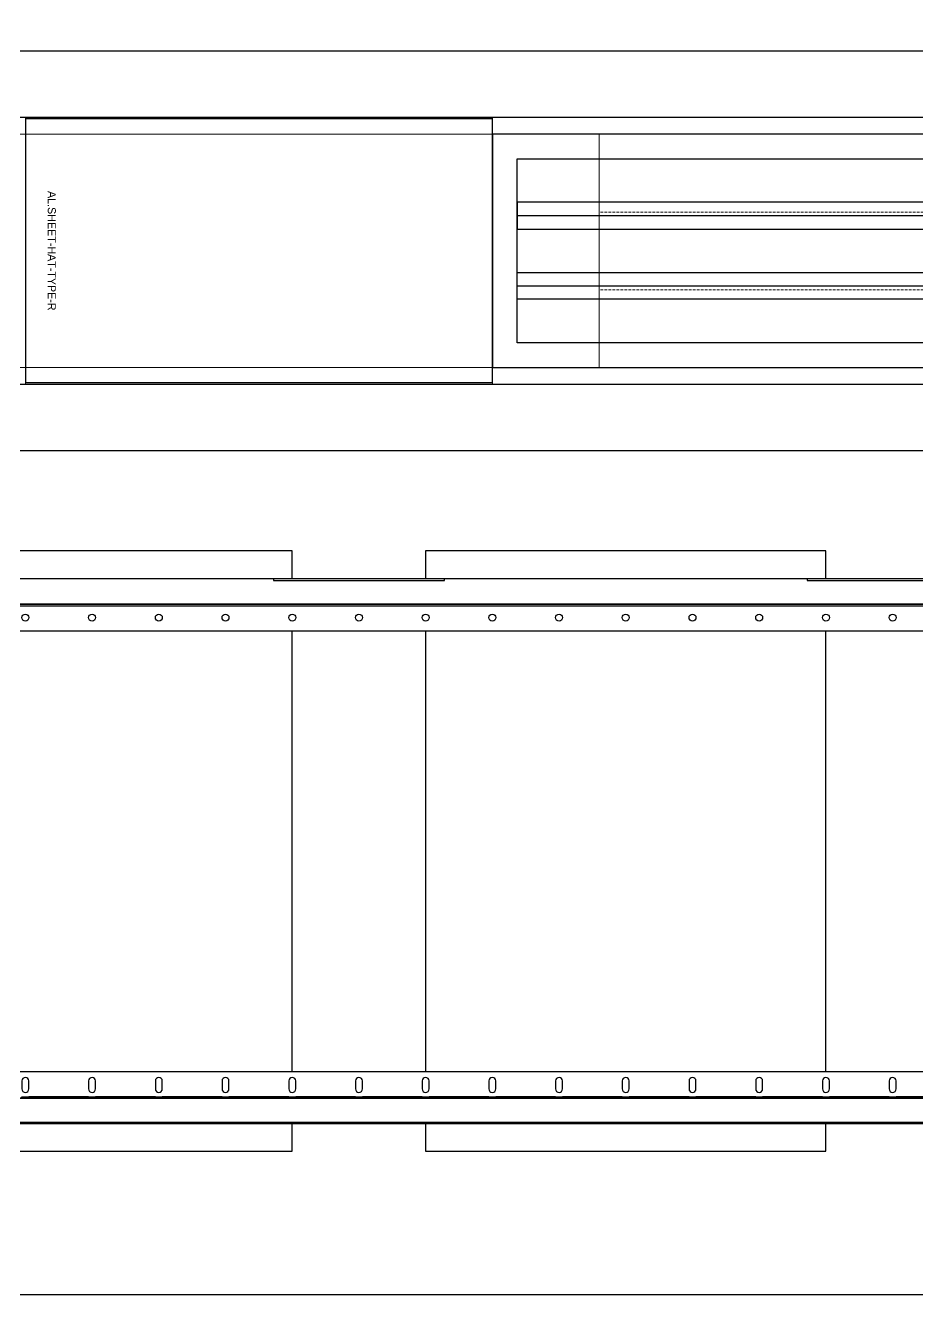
# Model space of a CAD drawing. Header units: millimetres. Extents: x -962357 to -591296, y -223672 to 59420.
# Drawn here: x -789230 to -788561, y -175226 to -174275 of the extents above; entities that cross this region are included whole.
import ezdxf
from ezdxf.enums import TextEntityAlignment as Align

# ---------------------------------------------------------------- set-up
doc = ezdxf.new("R2010")
doc.units = ezdxf.units.MM
doc.linetypes.add('DPA_Hidden 50', pattern=[3, 2, -1])
for name, color, linetype in [('000 - WIPEOUT', 250, 'Continuous'), ('001 - ASCESSORIES', 251, 'Continuous'), ('A04_TUBE SERIES', 2, 'Continuous'), ('A11_ALU.SOLID SHEET', 2, 'Continuous')]:
    doc.layers.add(name, color=color, linetype=linetype)
doc.layers.add('A-GLAZ-CURT', color=2, linetype='Continuous', lineweight=9)

# ---------------------------------------------------------------- blocks, each defined once
blk = doc.blocks.new('*U4635')
at = {"layer": 'A11_ALU.SOLID SHEET', "color": 0}
blk.add_lwpolyline([(350, -98.8), (350, 98.8), (0, 98.8), (0, -98.8)], close=True, dxfattribs=at)
at = {"layer": 'Defpoints', "color": 250}
blk.add_point((0, 0), dxfattribs=at)
blk.add_text('AL.SHEET-HAT-TYPE-R', height=6, rotation=270, dxfattribs=at).set_placement((15, 0), align=Align.BOTTOM_CENTER)
blk = doc.blocks.new('*U4623')
at = {"layer": '001 - ASCESSORIES', "color": 0, "linetype": 'ByBlock'}
blk.add_lwpolyline([(800, 87.5), (-800, 87.5), (-800, -87.5), (800, -87.5)], close=True, dxfattribs=at)
at = {"layer": '001 - ASCESSORIES', "linetype": 'ByBlock'}
for points in [[(-781.5, 69), (781.5, 69), (781.5, -69), (-781.5, -69)], [(781.5, 36.33), (-781.5, 36.33), (-781.5, 16.33), (781.5, 16.33)], [(-781.5, -16.33), (781.5, -16.33), (781.5, -36.33), (-781.5, -36.33)]]:
    blk.add_lwpolyline(points, close=True, dxfattribs=at)
for points in [[(781.5, 26.33), (-781.5, 26.33)], [(-781.5, -26.33), (781.5, -26.33)]]:
    blk.add_lwpolyline(points, dxfattribs=at)
blk = doc.blocks.new('*U4637')
blk.add_attdef('EXTR.OVL-LENGTH_', (-25, -59.09), '', height=5)
blk.add_wipeout([(-25, 0), (25, 0), (25, 7015), (-25, 7015)]).dxf.layer = '000 - WIPEOUT'
at = {"layer": 'A04_TUBE SERIES', "color": 0}
blk.add_lwpolyline([(-25, 0), (25, 0), (25, 7015), (-25, 7015)], close=True, dxfattribs=at)
blk = doc.blocks.new('*U4873')
at = {"color": 3}
for points in [[(-225, 1150), (225, 1150), (225, 850), (-225, 850)], [(-225, 750), (225, 750), (225, 450), (-225, 450)]]:
    blk.add_wipeout(points, dxfattribs=at).dxf.layer = '000 - WIPEOUT'
at = {"layer": 'A11_ALU.SOLID SHEET', "color": 0, "linetype": 'ByBlock'}
for points in [[(-225, 850), (225, 850), (225, 1150), (-225, 1150)], [(-225, 450), (225, 450), (225, 750), (-225, 750)]]:
    blk.add_lwpolyline(points, close=True, dxfattribs=at)
blk = doc.blocks.new('000 - ASSCESSORIES_FAMELINE_GALV.BRACKET_FITTING_Z-PROFILE_HR-02AA_TOP_VIEW')
blk.add_wipeout([(-1200, 39), (1200, 39), (1200, 0), (-1200, 0)]).dxf.layer = '000 - WIPEOUT'
at = {"layer": '001 - ASCESSORIES', "linetype": 'Continuous'}
for p, q in [((-1200, 39), (1200, 39)), ((-1200, 0), (1200, 0))]:
    blk.add_line(p, q, dxfattribs=at)
at = {"layer": '001 - ASCESSORIES', "color": 1, "linetype": 'ByBlock'}
for p, q in [((222.4, 20.2), (222.4, 19)), ((272.4, 20.2), (272.4, 19)), ((322.4, 20.2), (322.4, 19)), ((372.4, 20.2), (372.4, 19)), ((422.4, 20.2), (422.4, 19)), ((472.4, 20.2), (472.4, 19)), ((522.4, 20.2), (522.4, 19)), ((572.4, 20.2), (572.4, 19)), ((622.4, 20.2), (622.4, 19)), ((672.4, 20.2), (672.4, 19)), ((722.4, 20.2), (722.4, 19)), ((772.4, 20.2), (772.4, 19)), ((822.4, 20.2), (822.4, 19))]:
    blk.add_line(p, q, dxfattribs=at)
at = {"layer": '001 - ASCESSORIES', "color": 0, "linetype": 'ByBlock'}
blk.add_lwpolyline([(-1200, 39), (1200, 39), (1200, 19), (-1200, 19)], close=True, dxfattribs=at)
at = {"layer": '001 - ASCESSORIES'}
for points in [[(177.6, 26), (177.6, 32, 1), (172.4, 32), (172.4, 26, 1)], [(227.6, 26), (227.6, 32, 1), (222.4, 32), (222.4, 26, 1)], [(277.6, 26), (277.6, 32, 1), (272.4, 32), (272.4, 26, 1)], [(327.6, 26), (327.6, 32, 1), (322.4, 32), (322.4, 26, 1)], [(377.6, 26), (377.6, 32, 1), (372.4, 32), (372.4, 26, 1)], [(427.6, 26), (427.6, 32, 1), (422.4, 32), (422.4, 26, 1)], [(477.6, 26), (477.6, 32, 1), (472.4, 32), (472.4, 26, 1)], [(527.6, 26), (527.6, 32, 1), (522.4, 32), (522.4, 26, 1)], [(577.6, 26), (577.6, 32, 1), (572.4, 32), (572.4, 26, 1)], [(627.6, 26), (627.6, 32, 1), (622.4, 32), (622.4, 26, 1)], [(677.6, 26), (677.6, 32, 1), (672.4, 32), (672.4, 26, 1)], [(727.6, 26), (727.6, 32, 1), (722.4, 32), (722.4, 26, 1)], [(777.6, 26), (777.6, 32, 1), (772.4, 32), (772.4, 26, 1)], [(827.6, 26), (827.6, 32, 1), (822.4, 32), (822.4, 26, 1)]]:
    blk.add_lwpolyline(points, format="xyb", close=True, dxfattribs=at)
at = {"layer": '001 - ASCESSORIES', "color": 1, "linetype": 'ByBlock'}
for points in [[(172.4, 20.2), (177.6, 20.2), (177.6, 19), (172.4, 19)], [(222.4, 20.2), (177.6, 20.2), (177.6, 19), (222.4, 19)], [(222.4, 20.2), (227.6, 20.2), (227.6, 19), (222.4, 19)], [(272.4, 20.2), (227.6, 20.2), (227.6, 19), (272.4, 19)], [(272.4, 20.2), (277.6, 20.2), (277.6, 19), (272.4, 19)], [(322.4, 20.2), (277.6, 20.2), (277.6, 19), (322.4, 19)], [(322.4, 20.2), (327.6, 20.2), (327.6, 19), (322.4, 19)], [(372.4, 20.2), (327.6, 20.2), (327.6, 19), (372.4, 19)], [(372.4, 20.2), (377.6, 20.2), (377.6, 19), (372.4, 19)], [(422.4, 20.2), (377.6, 20.2), (377.6, 19), (422.4, 19)], [(422.4, 20.2), (427.6, 20.2), (427.6, 19), (422.4, 19)], [(472.4, 20.2), (427.6, 20.2), (427.6, 19), (472.4, 19)], [(472.4, 20.2), (477.6, 20.2), (477.6, 19), (472.4, 19)], [(522.4, 20.2), (477.6, 20.2), (477.6, 19), (522.4, 19)], [(522.4, 20.2), (527.6, 20.2), (527.6, 19), (522.4, 19)], [(572.4, 20.2), (527.6, 20.2), (527.6, 19), (572.4, 19)], [(572.4, 20.2), (577.6, 20.2), (577.6, 19), (572.4, 19)], [(622.4, 20.2), (577.6, 20.2), (577.6, 19), (622.4, 19)], [(622.4, 20.2), (627.6, 20.2), (627.6, 19), (622.4, 19)], [(672.4, 20.2), (627.6, 20.2), (627.6, 19), (672.4, 19)], [(672.4, 20.2), (677.6, 20.2), (677.6, 19), (672.4, 19)], [(722.4, 20.2), (677.6, 20.2), (677.6, 19), (722.4, 19)], [(722.4, 20.2), (727.6, 20.2), (727.6, 19), (722.4, 19)], [(772.4, 20.2), (727.6, 20.2), (727.6, 19), (772.4, 19)], [(772.4, 20.2), (777.6, 20.2), (777.6, 19), (772.4, 19)], [(822.4, 20.2), (777.6, 20.2), (777.6, 19), (822.4, 19)], [(822.4, 20.2), (827.6, 20.2), (827.6, 19), (822.4, 19)], [(872.4, 20.2), (827.6, 20.2), (827.6, 19), (872.4, 19)]]:
    blk.add_lwpolyline(points, close=True, dxfattribs=at)
at = {"layer": '001 - ASCESSORIES'}
blk.add_lwpolyline([(-1200, 19), (1200, 19), (1200, 0), (-1200, 0)], close=True, dxfattribs=at)
at = {"layer": '001 - ASCESSORIES', "color": 2}
blk.add_lwpolyline([(-1200, 1.2), (1200, 1.2), (1200, 0), (-1200, 0)], close=True, dxfattribs=at)
blk = doc.blocks.new('*U4901')
at = {"layer": '001 - ASCESSORIES', "linetype": 'ByBlock', "rotation": 180}
blk.add_blockref('000 - ASSCESSORIES_FAMELINE_GALV.BRACKET_FITTING_Z-PROFILE_HR-02AA_TOP_VIEW', (1200, 39), dxfattribs=at)
blk = doc.blocks.new('000 - ASSCESSORIES_FAMELINE_GALV.BRACKET_FITTING_Z-PROFILE_HR-02B_TOP_VIEW')
blk.add_wipeout([(-1200, 39), (1200, 39), (1200, 0), (-1200, 0)]).dxf.layer = '000 - WIPEOUT'
at = {"layer": '001 - ASCESSORIES', "linetype": 'ByBlock'}
blk.add_line((1200, 20.2), (-1200, 20.2), dxfattribs=at)
at = {"layer": '001 - ASCESSORIES'}
blk.add_line((1200, 19), (-1200, 19), dxfattribs=at)
at = {"layer": '001 - ASCESSORIES', "color": 0}
blk.add_lwpolyline([(-1200, 39), (-1200, 19), (1200, 19), (1200, 39)], close=True, dxfattribs=at)
at = {"layer": '001 - ASCESSORIES'}
blk.add_lwpolyline([(-1200, 19), (-1200, 0), (1200, 0), (1200, 19)], close=True, dxfattribs=at)
at = {"layer": '001 - ASCESSORIES', "color": 2}
for points in [[(-864.12, 1.2), (-864.12, 0), (-735.88, 0), (-735.88, 1.2)], [(-464.12, 1.2), (-464.12, 0), (-335.88, 0), (-335.88, 1.2)]]:
    blk.add_lwpolyline(points, close=True, dxfattribs=at)
at = {"layer": '001 - ASCESSORIES'}
for centre in [(-800, 29), (-750, 29), (-700, 29), (-650, 29), (-600, 29), (-550, 29), (-500, 29), (-450, 29), (-400, 29), (-350, 29), (-300, 29), (-250, 29), (-200, 29), (-150, 29)]:
    blk.add_circle(centre, 2.6, dxfattribs=at)
blk = doc.blocks.new('*U4902')
at = {"layer": '001 - ASCESSORIES', "color": 0, "linetype": 'ByBlock'}
blk.add_blockref('000 - ASSCESSORIES_FAMELINE_GALV.BRACKET_FITTING_Z-PROFILE_HR-02B_TOP_VIEW', (1200, -39), dxfattribs=at)
blk = doc.blocks.new('*U4956')
blk.add_lwpolyline([(-35296.59, 2495), (-44500, 2495), (-44500, 4315), (-47139.64, 4315), (-47139.64, 548.02), (-32660.36, 548.02), (-32660.36, 4315), (-35296.59, 4315)], close=True)
blk.add_blockref('*U4623', (-43400, 1330.5))
at = {"layer": 'A11_ALU.SOLID SHEET', "color": 1}
blk.add_blockref('*U4635', (-44550, 1330.5), dxfattribs=at)
at = {"layer": 'A04_TUBE SERIES', "color": 0, "linetype": 'ByBlock', "xscale": -1, "rotation": 90}
for p in [(-40025, 1455.5), (-40025, 1205.5)]:
    blk.add_blockref('*U4637', p, dxfattribs=at)
at = {"layer": 'A11_ALU.SOLID SHEET', "color": 0, "linetype": 'ByBlock', "rotation": 90}
blk.add_blockref('*U4873', (-43500, 880.5), dxfattribs=at)
at = {"layer": '001 - ASCESSORIES', "linetype": 'ByBlock', "rotation": 180}
for name, p in [('*U4902', (-43500, 1045.5)), ('*U4901', (-43525, 715.2))]:
    blk.add_blockref(name, p, dxfattribs=at)
blk.add_lwpolyline([(-39910, 2495), (-44500, 2495), (-44500, 4315), (-47139.64, 4315), (-47139.64, 548.02), (-39910, 548.02)], close=True)
blk = doc.blocks.new('DPA_CP_Metal Ceiling Luminaire2 - Linear Luminaire-12437131-4160-01 UPPER PLATFORM LEVEL - REFLECTED CEILING PLAN')
at = {"layer": 'A-GLAZ-CURT'}
for p, q in [((-842129.95, 6974.03), (-842129.95, 7249.03)), ((-842129.95, 7249.03), (-840929.95, 7249.03)), ((-842129.95, 7249.03), (-842129.95, 6974.03)), ((-840929.95, 7249.03), (-842129.95, 7249.03)), ((-842129.95, 7249.03), (-840929.95, 7249.03)), ((-840929.95, 7249.03), (-840929.95, 6974.03)), ((-840929.95, 6974.03), (-840929.95, 7249.03)), ((-842129.95, 7211.53), (-842129.95, 6974.03)), ((-840929.95, 7211.53), (-840929.95, 6974.03)), ((-842129.95, 7199.03), (-840929.95, 7199.03)), ((-842129.95, 7024.03), (-840929.95, 7024.03)), ((-840929.95, 6974.03), (-842129.95, 6974.03)), ((-840929.95, 6974.03), (-842129.95, 6974.03)), ((-842129.95, 6974.03), (-840929.95, 6974.03))]:
    blk.add_line(p, q, dxfattribs=at)
at = {"layer": 'A-GLAZ-CURT', "linetype": 'DPA_Hidden 50'}
for p, q in [((-842034.95, 7199.03), (-842034.95, 7024.03)), ((-841929.95, 7199.03), (-841929.95, 7024.03)), ((-841829.95, 7199.03), (-841829.95, 7024.03)), ((-841729.95, 7199.03), (-841729.95, 7024.03)), ((-841629.95, 7199.03), (-841629.95, 7024.03)), ((-841529.95, 7199.03), (-841529.95, 7024.03)), ((-841429.95, 7199.03), (-841429.95, 7024.03)), ((-841329.95, 7199.03), (-841329.95, 7024.03)), ((-841229.95, 7199.03), (-841229.95, 7024.03)), ((-841129.95, 7199.03), (-841129.95, 7024.03)), ((-841024.95, 7199.03), (-841024.95, 7024.03))]:
    blk.add_line(p, q, dxfattribs=at)
blk = doc.blocks.new('DPA_CP_Metal Ceiling Air Supply1 - Linear Diffuser Air Supply-12447243-4160-01 UPPER PLATFORM LEVEL - REFLECTED CEILING PLAN')
at = {"layer": 'A-GLAZ-CURT'}
for p, q in [((-753707.35, 9174.03), (-753707.35, 9449.03)), ((-753707.35, 9449.03), (-752107.35, 9449.03)), ((-753707.35, 9174.03), (-753707.35, 9449.03)), ((-753707.35, 9449.03), (-752107.35, 9449.03)), ((-753707.35, 9449.03), (-752107.35, 9449.03)), ((-753707.35, 9174.03), (-753707.35, 9449.03)), ((-752107.35, 9399.03), (-753707.35, 9399.03)), ((-753627.35, 9399.03), (-753627.35, 9224.03)), ((-752107.35, 9224.03), (-753707.35, 9224.03)), ((-753707.35, 9174.03), (-752107.35, 9174.03)), ((-752107.35, 9174.03), (-753707.35, 9174.03)), ((-752107.35, 9174.03), (-753707.35, 9174.03))]:
    blk.add_line(p, q, dxfattribs=at)
at = {"layer": 'A-GLAZ-CURT', "linetype": 'DPA_Hidden 50'}
for p, q in [((-752187.35, 9340.69), (-753627.35, 9340.69)), ((-752187.35, 9282.36), (-753627.35, 9282.36))]:
    blk.add_line(p, q, dxfattribs=at)
blk = doc.blocks.new('DPA_CP_Metal Ceiling Panel1 - Horizontal with Gap-12520836-4160-01 UPPER PLATFORM LEVEL - REFLECTED CEILING PLAN')
at = {"layer": 'A-GLAZ-CURT'}
for p, q in [((-782232.37, 4774.02), (-782232.37, 5049.02)), ((-782232.37, 4774.02), (-782232.37, 5049.02)), ((-782232.37, 5049.02), (-781882.37, 5049.02)), ((-782232.37, 5049.02), (-781882.37, 5049.02)), ((-782232.37, 4774.02), (-782232.37, 5049.02)), ((-781882.37, 4774.02), (-781882.37, 5049.02)), ((-781882.37, 5049.02), (-781882.37, 4774.02)), ((-781882.37, 5049.02), (-781882.37, 4774.02)), ((-782232.37, 4999.02), (-781882.37, 4999.02)), ((-782232.37, 4824.02), (-781882.37, 4824.02)), ((-782232.37, 4774.02), (-781882.37, 4774.02)), ((-781882.37, 4774.02), (-782232.37, 4774.02)), ((-781882.37, 4774.02), (-782232.37, 4774.02))]:
    blk.add_line(p, q, dxfattribs=at)
blk = doc.blocks.new('*U339')
at = {"layer": 'A11_ALU.SOLID SHEET', "color": 0}
blk.add_lwpolyline([(350, -98.8), (350, 98.8), (0, 98.8), (0, -98.8)], close=True, dxfattribs=at)
at = {"layer": 'Defpoints', "color": 250}
blk.add_point((0, 0), dxfattribs=at)
blk.add_text('AL.SHEET-HAT-TYPE-R', height=6, rotation=270, dxfattribs=at).set_placement((15, 0), align=Align.BOTTOM_CENTER)
blk = doc.blocks.new('*U340')
at = {"layer": '001 - ASCESSORIES', "color": 0, "linetype": 'ByBlock'}
blk.add_lwpolyline([(800, 87.5), (-800, 87.5), (-800, -87.5), (800, -87.5)], close=True, dxfattribs=at)
at = {"layer": '001 - ASCESSORIES', "linetype": 'ByBlock'}
for points in [[(-781.5, 69), (781.5, 69), (781.5, -69), (-781.5, -69)], [(781.5, 36.33), (-781.5, 36.33), (-781.5, 16.33), (781.5, 16.33)], [(-781.5, -16.33), (781.5, -16.33), (781.5, -36.33), (-781.5, -36.33)]]:
    blk.add_lwpolyline(points, close=True, dxfattribs=at)
for points in [[(781.5, 26.33), (-781.5, 26.33)], [(-781.5, -26.33), (781.5, -26.33)]]:
    blk.add_lwpolyline(points, dxfattribs=at)
blk = doc.blocks.new('*U719')
blk.add_attdef('EXTR.OVL-LENGTH_', (-25, -59.09), '', height=5)
blk.add_wipeout([(-25, 0), (25, 0), (25, 7015), (-25, 7015)]).dxf.layer = '000 - WIPEOUT'
at = {"layer": 'A04_TUBE SERIES', "color": 0}
blk.add_lwpolyline([(-25, 0), (25, 0), (25, 7015), (-25, 7015)], close=True, dxfattribs=at)
blk = doc.blocks.new('*U705')
at = {"color": 3}
for points in [[(-225, 1150), (225, 1150), (225, 850), (-225, 850)], [(-225, 750), (225, 750), (225, 450), (-225, 450)]]:
    blk.add_wipeout(points, dxfattribs=at).dxf.layer = '000 - WIPEOUT'
at = {"layer": 'A11_ALU.SOLID SHEET', "color": 0, "linetype": 'ByBlock'}
for points in [[(-225, 850), (225, 850), (225, 1150), (-225, 1150)], [(-225, 450), (225, 450), (225, 750), (-225, 750)]]:
    blk.add_lwpolyline(points, close=True, dxfattribs=at)
blk = doc.blocks.new('*U505')
at = {"layer": '001 - ASCESSORIES', "linetype": 'ByBlock', "rotation": 180}
blk.add_blockref('000 - ASSCESSORIES_FAMELINE_GALV.BRACKET_FITTING_Z-PROFILE_HR-02AA_TOP_VIEW', (1200, 39), dxfattribs=at)
blk = doc.blocks.new('*U506')
at = {"layer": '001 - ASCESSORIES', "color": 0, "linetype": 'ByBlock'}
blk.add_blockref('000 - ASSCESSORIES_FAMELINE_GALV.BRACKET_FITTING_Z-PROFILE_HR-02B_TOP_VIEW', (1200, -39), dxfattribs=at)

msp = doc.modelspace()

# ---------------------------------------------------------------- block references
at = {"layer": 'A-GLAZ-CURT'}
for name, p in [('DPA_CP_Metal Ceiling Luminaire2 - Linear Luminaire-12437131-4160-01 UPPER PLATFORM LEVEL - REFLECTED CEILING PLAN', (51700, -181555.5)), ('DPA_CP_Metal Ceiling Panel1 - Horizontal with Gap-12520836-4160-01 UPPER PLATFORM LEVEL - REFLECTED CEILING PLAN', (-6997.5, -179355.5)), ('DPA_CP_Metal Ceiling Air Supply1 - Linear Diffuser Air Supply-12447243-4160-01 UPPER PLATFORM LEVEL - REFLECTED CEILING PLAN', (-35172.5, -183755.5))]:
    msp.add_blockref(name, p, dxfattribs=at)

# ---------------------------------------------------------------- next in the draw order: block references
msp.add_blockref('*U4956', (-744680, -175774.39))

# ---------------------------------------------------------------- next in the draw order: linework, layer by layer
msp.add_lwpolyline([(-779976.59, -173279.4), (-789180, -173279.4), (-789180, -171459.39), (-791819.64, -171459.39), (-791819.64, -175226.37), (-777340.36, -175226.37), (-777340.36, -171459.39), (-779976.59, -171459.39)], close=True)

# ---------------------------------------------------------------- next in the draw order: block references
msp.add_blockref('*U340', (-788080, -174443.89))
at = {"layer": 'A11_ALU.SOLID SHEET', "color": 1}
msp.add_blockref('*U339', (-789230, -174443.89), dxfattribs=at)

# ---------------------------------------------------------------- next in the draw order: block references
at = {"layer": 'A04_TUBE SERIES', "color": 0, "linetype": 'ByBlock', "xscale": -1, "rotation": 90}
for p in [(-784705, -174318.89), (-784705, -174568.89)]:
    msp.add_blockref('*U719', p, dxfattribs=at)
at = {"layer": 'A11_ALU.SOLID SHEET', "color": 0, "linetype": 'ByBlock', "rotation": 90}
msp.add_blockref('*U705', (-788180, -174893.89), dxfattribs=at)

# ---------------------------------------------------------------- next in the draw order: block references
at = {"layer": '001 - ASCESSORIES', "linetype": 'ByBlock', "rotation": 180}
for name, p in [('*U506', (-788180, -174728.89)), ('*U505', (-788205, -175059.19))]:
    msp.add_blockref(name, p, dxfattribs=at)

# ---------------------------------------------------------------- next in the draw order: linework, layer by layer
msp.add_lwpolyline([(-784590, -173279.4), (-789180, -173279.4), (-789180, -171459.39), (-791819.64, -171459.39), (-791819.64, -175226.37), (-784590, -175226.37)], close=True)

doc.saveas('drawing.dxf')
